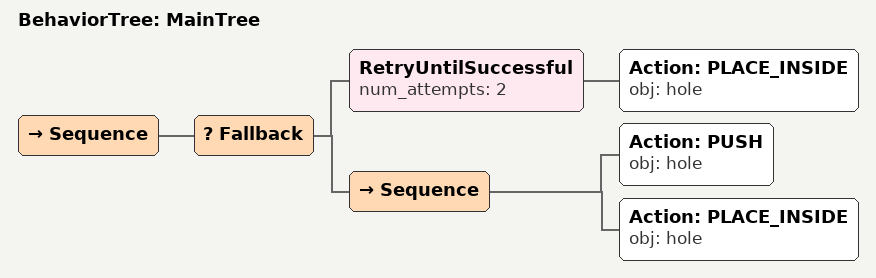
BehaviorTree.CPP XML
<root main_tree_to_execute="MainTree">
  <BehaviorTree ID="MainTree">
    <Sequence>
      <!-- Fallback: if PLACE_INSIDE hole fails, try alternative to reposition -->
      <Fallback>
        <!-- Retry PLACE_INSIDE hole up to 2 attempts -->
        <RetryUntilSuccessful num_attempts="2">
          <!-- Place inside hole -->
          <Action ID="PLACE_INSIDE" obj="hole" />
        </RetryUntilSuccessful>
        <Sequence>
          <!-- Push hole forward toward front edge of table -->
          <Action ID="PUSH" obj="hole" />
          <!-- Place inside hole -->
          <Action ID="PLACE_INSIDE" obj="hole" />
        </Sequence>
      </Fallback>

    </Sequence>
  </BehaviorTree>
</root>
